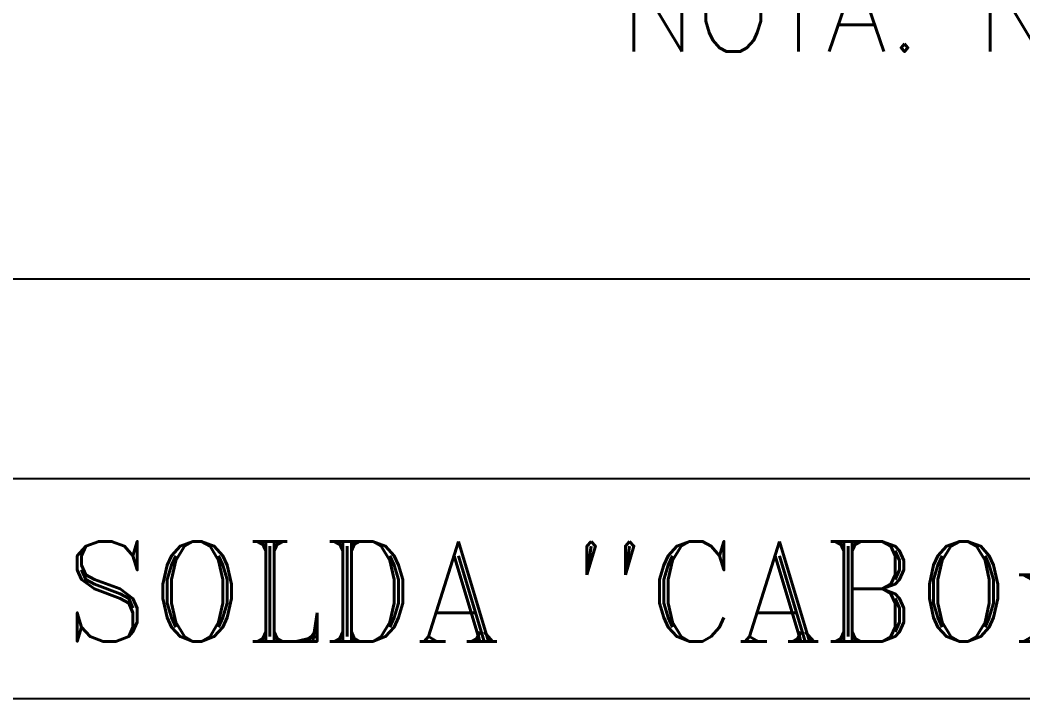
# Model space of a CAD drawing. Extents: x -1836 to 8857, y -4220 to 3051.
# Drawn here: x 7489.5 to 7609.9, y 2577.9 to 2659.4 of the extents above; entities that cross this region are included whole.
import ezdxf

# ---------------------------------------------------------------- set-up
doc = ezdxf.new("R2010")
doc.units = 0
doc.header["$MEASUREMENT"] = 0
doc.layers.add('25', color=2, linetype='CONTINUOUS')
doc.layers.add('30', color=3, linetype='CONTINUOUS')
doc.styles.add('15CL', font='romans.shx', dxfattribs={"height": 2})
doc.styles.add('ROMANTICBOLD', font='ROMANT.SHX', dxfattribs={"height": 10})

msp = doc.modelspace()

# ---------------------------------------------------------------- linework, layer by layer
at = {"layer": '25', "color": 2}
for p, q in [((8293.01, 2628.29), (7369.01, 2628.29)), ((8293.01, 2604.29), (7369.01, 2604.29)), ((8293.01, 2577.89), (7369.01, 2577.89))]:
    msp.add_line(p, q, dxfattribs=at)

# ---------------------------------------------------------------- texts
at = {"layer": '25', "style": '15CL'}
msp.add_text('NOTA: NO SITE WWW.MONTAL.COM.BR, SEÇÃO GUIAS, POSSUI DOCUMENTO ', height=9.6, dxfattribs=at).set_placement((7561.56, 2655.59))
at = {"layer": '30', "style": 'ROMANTICBOLD'}
msp.add_text('MOLDE PARA SOLDA "CABOxCABO" (-) INSTALACAO DO CABO NA HORIZONTAL', height=12, dxfattribs=at).set_placement((7379.09, 2584.8))

doc.saveas('drawing.dxf')
